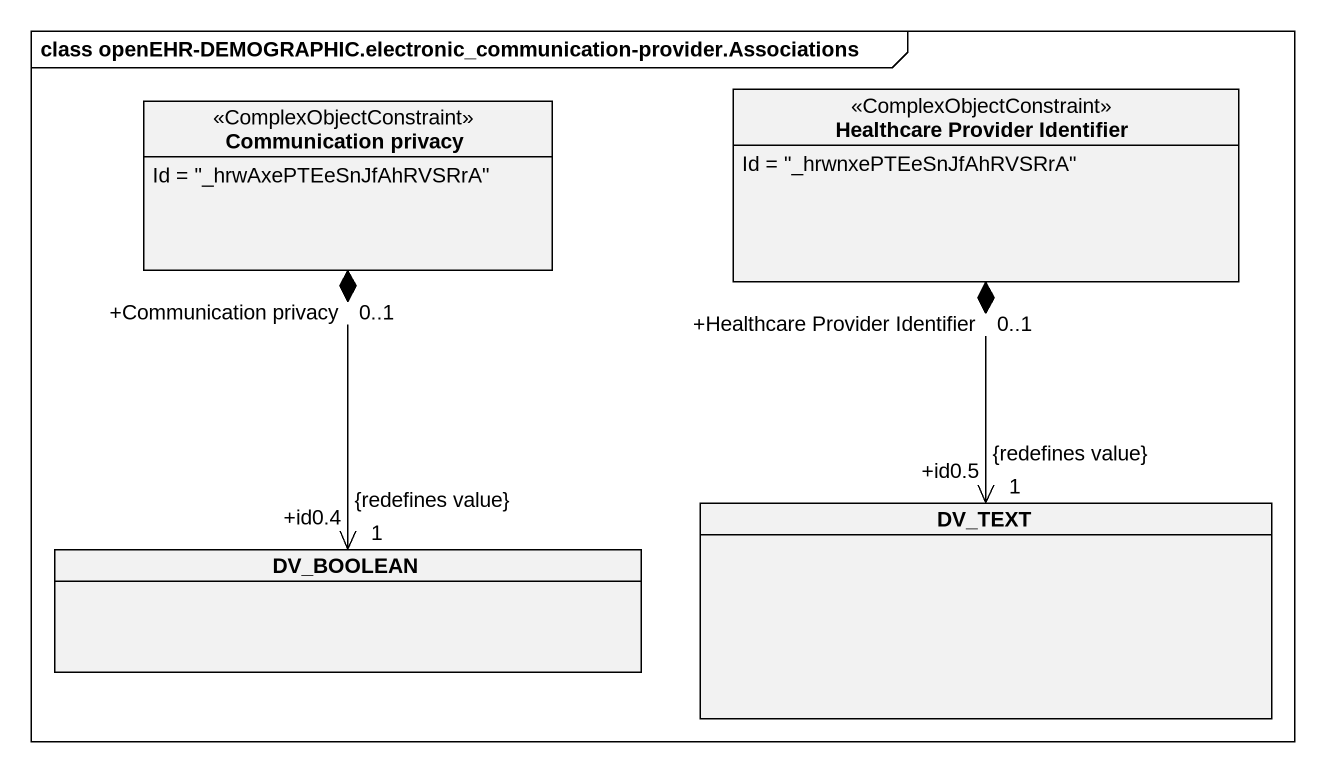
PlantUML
@startuml
mainframe class openEHR-DEMOGRAPHIC.electronic_communication-provider.Associations
hide circle
hide empty members
class "Communication privacy" as Communication_privacy <<ComplexObjectConstraint>> {
  Id = "_hrwAxePTEeSnJfAhRVSRrA"
}
class "Healthcare Provider Identifier" as Healthcare_Provider <<ComplexObjectConstraint>> {
  Id = "_hrwnxePTEeSnJfAhRVSRrA"
}
class DV_TEXT
class DV_BOOLEAN
Communication_privacy "+Communication privacy\n0..1" *--> "+id0.4\n1\n{redefines value}" DV_BOOLEAN
Healthcare_Provider "+Healthcare Provider Identifier\n0..1" *--> "+id0.5\n1\n{redefines value}" DV_TEXT
@enduml
